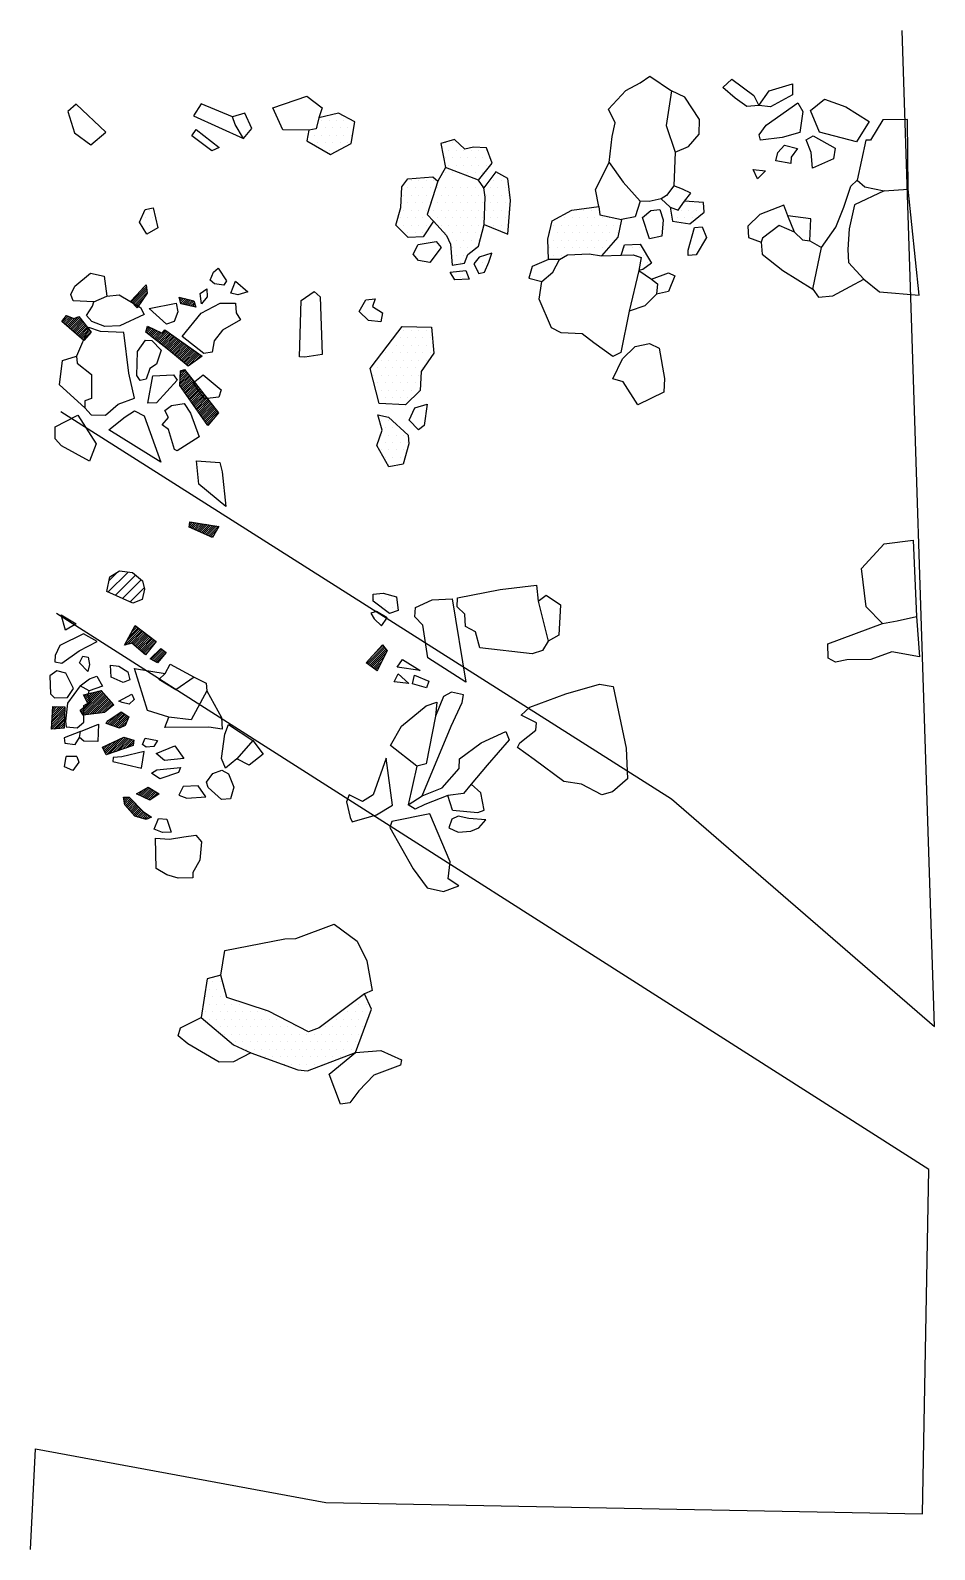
# Model space of a CAD drawing. Header units: metres. Extents: x 1.95 to 3.45, y -21.37 to -18.84.
import ezdxf

# ---------------------------------------------------------------- set-up
doc = ezdxf.new("R2010")
doc.units = ezdxf.units.M
doc.header["$LTSCALE"] = 25
doc.header["$MEASUREMENT"] = 0
doc.linetypes.add('STRICHPUNKTX2', pattern=[2, 1, -0.5, 0, -0.5])
doc.layers.get('0').update_dxf_attribs({"linetype": 'CONTINUOUS'})
for name, color, linetype in [('FEUER', 1, 'CONTINUOUS'), ('GRABUNGSGRENZE', 3, 'STRICHPUNKTX2'), ('KNOCHEN', 2, 'CONTINUOUS'), ('KNOCHENSCHRAFF', 2, 'CONTINUOUS'), ('STEINE', 4, 'CONTINUOUS'), ('STEINESCHRAFF', 4, 'CONTINUOUS')]:
    doc.layers.add(name, color=color, linetype=linetype)

# ---------------------------------------------------------------- blocks, each defined once
blk = doc.blocks.new('*X1')
at = {"color": 0}
for p, q in [((211.4, -1929.02), (213.9, -1926.52)), ((213.19, -1926.87), (213.85, -1926.21)), ((211.57, -1929.2), (213.94, -1926.83)), ((211.74, -1929.38), (213.98, -1927.14)), ((211.91, -1929.56), (214.02, -1927.45)), ((212.08, -1929.74), (213.61, -1928.22)), ((219.42, -1928.41), (219.56, -1928.28)), ((219.49, -1928.7), (219.84, -1928.35)), ((219.55, -1928.99), (220.12, -1928.42)), ((219.62, -1929.28), (220.41, -1928.49)), ((219.85, -1929.4), (220.69, -1928.56)), ((220.14, -1929.47), (220.97, -1928.64)), ((220.43, -1929.53), (221.25, -1928.71)), ((220.71, -1929.6), (221.53, -1928.78)), ((221, -1929.66), (221.81, -1928.85)), ((221.29, -1929.73), (221.91, -1929.11)), ((199.9, -1932.38), (200.87, -1931.41)), ((200.09, -1932.54), (201.12, -1931.51)), ((200.28, -1932.71), (201.37, -1931.62)), ((200.42, -1931.51), (200.62, -1931.3)), ((200.47, -1932.87), (201.62, -1931.72)), ((200.66, -1933.03), (201.94, -1931.75)), ((200.85, -1933.2), (202.5, -1931.54)), ((201.04, -1933.36), (202.74, -1931.66)), ((212.26, -1929.92), (212.8, -1929.38)), ((221.58, -1929.79), (222, -1929.38)), ((221.87, -1929.86), (222.08, -1929.64)), ((222.16, -1929.92), (222.17, -1929.91)), ((201.23, -1933.53), (202.9, -1931.85)), ((201.42, -1933.69), (203.06, -1932.05)), ((201.61, -1933.86), (203.21, -1932.25)), ((201.79, -1934.02), (203.37, -1932.44)), ((201.98, -1934.19), (203.53, -1932.64)), ((202.17, -1934.35), (203.68, -1932.84)), ((202.36, -1934.52), (203.84, -1933.04)), ((202.55, -1934.68), (204, -1933.23)), ((202.74, -1934.84), (204.15, -1933.43)), ((202.93, -1935.01), (204.31, -1933.63)), ((203.12, -1935.17), (204.47, -1933.82)), ((203.31, -1935.34), (204.62, -1934.02)), ((213.81, -1934.02), (214.53, -1933.31)), ((213.94, -1933.54), (214.29, -1933.2)), ((213.99, -1934.2), (214.77, -1933.42)), ((214.19, -1934.36), (215.01, -1933.54)), ((214.39, -1934.51), (215.25, -1933.65)), ((214.58, -1934.67), (215.49, -1933.77)), ((214.78, -1934.82), (215.73, -1933.88)), ((214.98, -1934.98), (215.96, -1933.99)), ((215.18, -1935.13), (216.2, -1934.11)), ((215.38, -1935.29), (216.44, -1934.22)), ((215.57, -1935.44), (217.16, -1933.86)), ((215.77, -1935.6), (217.37, -1934)), ((215.97, -1935.75), (217.58, -1934.15)), ((216.17, -1935.91), (217.79, -1934.29)), ((216.37, -1936.07), (218, -1934.44)), ((216.57, -1936.22), (218.2, -1934.58)), ((216.76, -1936.38), (218.41, -1934.73)), ((216.96, -1936.53), (218.62, -1934.87)), ((217.16, -1936.69), (218.83, -1935.02)), ((217.36, -1936.84), (219.04, -1935.16)), ((217.56, -1937), (219.24, -1935.31)), ((217.75, -1937.16), (219.45, -1935.46)), ((217.95, -1937.32), (219.66, -1935.6)), ((218.14, -1937.48), (219.87, -1935.75)), ((218.33, -1937.63), (220.08, -1935.89)), ((218.53, -1937.79), (220.28, -1936.04)), ((218.72, -1937.95), (220.49, -1936.18)), ((218.92, -1938.11), (220.7, -1936.33)), ((219.11, -1938.27), (220.91, -1936.47)), ((219.3, -1938.43), (221.12, -1936.62)), ((219.5, -1938.59), (221.33, -1936.76)), ((219.69, -1938.75), (221.53, -1936.91)), ((219.89, -1938.91), (221.74, -1937.06)), ((220.08, -1939.07), (221.95, -1937.2)), ((220.28, -1939.23), (222.16, -1937.35)), ((220.47, -1939.39), (222.37, -1937.49)), ((220.66, -1939.55), (222.57, -1937.64)), ((220.86, -1939.71), (222.78, -1937.78)), ((221.9, -1939.02), (222.99, -1937.93)), ((223.18, -1938.09), (223.2, -1938.07)), ((219.51, -1942.82), (221.03, -1941.3)), ((219.52, -1942.46), (220.87, -1941.11)), ((219.53, -1942.09), (220.72, -1940.91)), ((219.54, -1941.73), (220.56, -1940.71)), ((219.55, -1941.37), (220.4, -1940.51)), ((219.56, -1941), (220.25, -1940.32)), ((219.57, -1940.64), (219.71, -1940.5)), ((219.58, -1943.1), (221.18, -1941.5)), ((219.73, -1943.31), (221.34, -1941.7)), ((219.87, -1943.52), (221.49, -1941.9)), ((220.02, -1943.73), (221.65, -1942.1)), ((220.16, -1943.94), (221.81, -1942.29)), ((220.31, -1944.14), (221.96, -1942.49)), ((220.45, -1944.35), (222.12, -1942.69)), ((220.6, -1944.56), (222.27, -1942.89)), ((220.74, -1944.77), (222.43, -1943.09)), ((220.89, -1944.98), (222.58, -1943.28)), ((221.03, -1945.19), (222.74, -1943.48)), ((221.18, -1945.4), (222.9, -1943.68)), ((221.32, -1945.61), (223.05, -1943.88)), ((221.47, -1945.81), (223.21, -1944.07)), ((221.61, -1946.02), (223.36, -1944.27)), ((221.76, -1946.23), (223.52, -1944.47)), ((221.9, -1946.44), (223.67, -1944.67)), ((222.05, -1946.65), (223.83, -1944.87)), ((222.19, -1946.86), (223.99, -1945.06)), ((222.34, -1947.07), (224.14, -1945.26)), ((222.48, -1947.27), (224.3, -1945.46)), ((222.63, -1947.48), (224.45, -1945.66)), ((222.77, -1947.69), (224.61, -1945.86)), ((222.92, -1947.9), (224.76, -1946.05)), ((223.06, -1948.11), (224.92, -1946.25)), ((223.21, -1948.32), (225.08, -1946.45)), ((223.35, -1948.53), (225.23, -1946.65)), ((223.5, -1948.74), (225.39, -1946.84)), ((223.64, -1948.94), (225.54, -1947.04)), ((223.79, -1949.15), (225.7, -1947.24)), ((223.93, -1949.36), (225.85, -1947.44)), ((224.08, -1949.57), (225.21, -1948.44)), ((221.1, -1966.34), (221.61, -1965.82)), ((221.14, -1966.65), (221.92, -1965.87)), ((221.15, -1965.93), (221.31, -1965.78)), ((221.38, -1966.76), (222.23, -1965.92)), ((221.62, -1966.87), (222.53, -1965.96)), ((221.87, -1966.98), (222.84, -1966.01)), ((222.11, -1967.09), (223.15, -1966.06)), ((222.35, -1967.2), (223.45, -1966.1)), ((222.59, -1967.31), (223.76, -1966.15)), ((222.84, -1967.43), (224.07, -1966.2)), ((223.08, -1967.54), (224.37, -1966.24)), ((223.32, -1967.65), (224.68, -1966.29)), ((223.57, -1967.76), (224.99, -1966.34)), ((223.81, -1967.87), (225.29, -1966.39)), ((224.05, -1967.98), (225.6, -1966.43)), ((224.3, -1968.09), (225.91, -1966.48)), ((224.54, -1968.2), (225.67, -1967.07)), ((224.78, -1968.31), (225.19, -1967.9)), ((210.33, -1986.3), (212.92, -1983.7)), ((210.61, -1985.66), (212.72, -1983.55)), ((210.8, -1986.18), (213.12, -1983.86)), ((211.01, -1984.91), (212.52, -1983.4)), ((211.27, -1986.07), (213.33, -1984.01)), ((211.41, -1984.16), (212.32, -1983.24)), ((211.59, -1986.1), (213.53, -1984.16)), ((211.78, -1986.26), (213.73, -1984.32)), ((211.81, -1983.4), (212.12, -1983.09)), ((211.97, -1986.42), (213.93, -1984.47)), ((212.16, -1986.59), (214.13, -1984.62)), ((212.35, -1986.75), (214.33, -1984.77)), ((212.54, -1986.91), (214.53, -1984.93)), ((212.74, -1987.07), (214.73, -1985.08)), ((212.93, -1987.24), (214.93, -1985.23)), ((213.12, -1987.4), (215.13, -1985.39)), ((213.31, -1987.56), (215.33, -1985.54)), ((213.5, -1987.73), (215.42, -1985.81)), ((213.69, -1987.89), (214.27, -1987.31)), ((214.66, -1988.69), (216.42, -1986.93)), ((214.89, -1988.81), (216.61, -1987.09)), ((215.13, -1988.93), (216.8, -1987.25)), ((215.36, -1989.04), (216.99, -1987.41)), ((215.6, -1989.16), (217.16, -1987.6)), ((250.72, -1989.39), (253.53, -1986.59)), ((250.93, -1989.54), (253.69, -1986.78)), ((251.13, -1989.69), (253.85, -1986.97)), ((251.34, -1989.84), (254.01, -1987.16)), ((251.37, -1988.39), (253.37, -1986.39)), ((251.54, -1989.99), (253.9, -1987.62)), ((251.75, -1990.14), (253.54, -1988.34)), ((251.95, -1990.29), (253.18, -1989.06)), ((252.15, -1990.44), (252.81, -1989.78)), ((252.36, -1990.58), (252.45, -1990.49)), ((203.03, -1997.49), (206.49, -1994.02)), ((203.16, -1997.71), (206.66, -1994.21)), ((203.3, -1997.92), (206.82, -1994.4)), ((203.41, -1994.63), (203.42, -1994.62)), ((203.53, -1994.86), (203.9, -1994.5)), ((203.63, -1997.95), (206.99, -1994.59)), ((203.65, -1995.1), (204.37, -1994.38)), ((203.77, -1995.33), (204.84, -1994.26)), ((203.9, -1995.56), (205.32, -1994.14)), ((204.02, -1995.79), (205.79, -1994.02)), ((204.03, -1997.9), (207.16, -1994.78)), ((204.14, -1996.02), (206.26, -1993.9)), ((204.44, -1997.85), (207.32, -1994.96)), ((204.84, -1997.8), (207.49, -1995.15)), ((198.13, -1999.56), (200.26, -1997.43)), ((198.15, -1999.19), (200.27, -1997.06)), ((198.17, -1998.81), (200.28, -1996.7)), ((198.19, -1998.43), (200.04, -1996.59)), ((198.22, -1998.06), (199.69, -1996.59)), ((198.24, -1997.68), (199.33, -1996.59)), ((198.26, -1997.31), (198.98, -1996.58)), ((198.28, -1996.93), (198.63, -1996.58)), ((202.89, -1997.27), (203.46, -1996.7)), ((205.24, -1997.75), (207.65, -1995.34)), ((205.65, -1997.7), (207.82, -1995.53)), ((206.05, -1997.65), (207.98, -1995.71)), ((206.45, -1997.6), (208.15, -1995.9)), ((206.86, -1997.55), (208.32, -1996.09)), ((207.69, -1999.55), (209.75, -1997.49)), ((207.95, -1999.64), (209.96, -1997.63)), ((208.46, -1996.3), (208.48, -1996.28)), ((198.08, -2000.31), (200.23, -1998.16)), ((198.1, -1999.94), (200.25, -1997.79)), ((198.44, -2000.31), (200.22, -1998.53)), ((198.82, -2000.28), (200.21, -1998.89)), ((199.21, -2000.24), (200.2, -1999.26)), ((199.6, -2000.21), (200.19, -1999.62)), ((199.99, -2000.17), (200.17, -1999.99)), ((207.27, -1999.25), (207.77, -1998.76)), ((207.42, -1999.46), (208.85, -1998.03)), ((208.21, -1999.73), (210.18, -1997.76)), ((208.47, -1999.82), (210.39, -1997.9)), ((208.74, -1999.91), (210.61, -1998.04)), ((209, -2000), (210.82, -1998.18)), ((209.26, -2000.09), (210.88, -1998.47)), ((209.68, -2000.03), (210.61, -1999.1)), ((206.84, -2003.93), (208.17, -2002.59)), ((206.95, -2004.17), (208.84, -2002.29)), ((207.07, -2004.41), (209.5, -2001.98)), ((207.23, -2004.6), (210.14, -2001.69)), ((207.77, -2004.41), (210.42, -2001.76)), ((208.31, -2004.23), (210.7, -2001.84)), ((208.85, -2004.04), (210.97, -2001.92)), ((209.38, -2003.86), (211.25, -2001.99)), ((209.92, -2003.68), (211.53, -2002.07)), ((210.46, -2003.49), (211.8, -2002.15)), ((211, -2003.31), (211.77, -2002.54)), ((206.61, -2003.45), (206.85, -2003.21)), ((206.73, -2003.69), (207.51, -2002.9)), ((211.53, -2003.12), (211.72, -2002.94)), ((212.82, -2011.38), (214.19, -2010.02)), ((213.06, -2011.5), (214.43, -2010.13)), ((213.3, -2011.62), (214.64, -2010.27)), ((213.53, -2011.73), (214.86, -2010.4)), ((210.13, -2011.96), (210.42, -2011.66)), ((210.17, -2012.26), (210.77, -2011.66)), ((210.22, -2012.57), (211.09, -2011.7)), ((210.26, -2012.88), (211.26, -2011.88)), ((210.39, -2013.11), (211.43, -2012.06)), ((210.55, -2013.3), (211.61, -2012.24)), ((210.72, -2013.48), (211.78, -2012.42)), ((210.89, -2013.67), (211.96, -2012.6)), ((211.05, -2013.86), (212.13, -2012.78)), ((211.22, -2014.05), (212.3, -2012.96)), ((212.35, -2011.15), (212.54, -2010.96)), ((212.59, -2011.27), (213.36, -2010.49)), ((213.77, -2011.85), (215.08, -2010.54)), ((214, -2011.97), (215.3, -2010.67)), ((214.24, -2012.08), (215.52, -2010.81)), ((214.55, -2012.13), (215.74, -2010.94)), ((215.62, -2011.41), (215.95, -2011.08)), ((211.38, -2014.24), (212.48, -2013.14)), ((211.55, -2014.42), (212.65, -2013.32)), ((211.71, -2014.61), (212.83, -2013.5)), ((211.88, -2014.8), (213, -2013.68)), ((212.11, -2014.92), (213.17, -2013.86)), ((212.39, -2015), (213.35, -2014.04)), ((212.67, -2015.07), (213.55, -2014.19)), ((212.95, -2015.14), (213.76, -2014.34)), ((213.23, -2015.22), (213.96, -2014.48)), ((213.51, -2015.29), (214.17, -2014.63)), ((213.78, -2015.37), (214.38, -2014.78)), ((214.27, -2015.24), (214.58, -2014.93))]:
    blk.add_line(p, q, dxfattribs=at)
blk = doc.blocks.new('*X2')
at = {"color": 0}
for p, q in [((243.125, -1898.75), (243.125, -1898.75)), ((244.375, -1898.75), (244.375, -1898.75)), ((245.625, -1898.75), (245.625, -1898.75)), ((246.875, -1898.75), (246.875, -1898.75)), ((248.125, -1898.75), (248.125, -1898.75)), ((241.875, -1901.25), (241.875, -1901.25)), ((242.5, -1900), (242.5, -1900)), ((243.125, -1901.25), (243.125, -1901.25)), ((243.75, -1900), (243.75, -1900)), ((244.375, -1901.25), (244.375, -1901.25)), ((245, -1900), (245, -1900)), ((245.625, -1901.25), (245.625, -1901.25)), ((246.25, -1900), (246.25, -1900)), ((246.875, -1901.25), (246.875, -1901.25)), ((247.5, -1900), (247.5, -1900)), ((248.125, -1901.25), (248.125, -1901.25)), ((241.25, -1902.5), (241.25, -1902.5)), ((242.5, -1902.5), (242.5, -1902.5)), ((243.75, -1902.5), (243.75, -1902.5)), ((244.375, -1903.75), (244.375, -1903.75)), ((245, -1902.5), (245, -1902.5)), ((245.625, -1903.75), (245.625, -1903.75)), ((246.25, -1902.5), (246.25, -1902.5)), ((247.5, -1902.5), (247.5, -1902.5)), ((263.75, -1902.5), (263.75, -1902.5)), ((264.375, -1903.75), (264.375, -1903.75)), ((265, -1902.5), (265, -1902.5)), ((265.625, -1903.75), (265.625, -1903.75)), ((266.875, -1903.75), (266.875, -1903.75)), ((268.125, -1903.75), (268.125, -1903.75)), ((269.375, -1903.75), (269.375, -1903.75)), ((270.625, -1903.75), (270.625, -1903.75)), ((263.75, -1905), (263.75, -1905)), ((264.375, -1906.25), (264.375, -1906.25)), ((265, -1905), (265, -1905)), ((265.625, -1906.25), (265.625, -1906.25)), ((266.25, -1905), (266.25, -1905)), ((266.875, -1906.25), (266.875, -1906.25)), ((267.5, -1905), (267.5, -1905)), ((268.125, -1906.25), (268.125, -1906.25)), ((268.75, -1905), (268.75, -1905)), ((269.375, -1906.25), (269.375, -1906.25)), ((270, -1905), (270, -1905)), ((270.625, -1906.25), (270.625, -1906.25)), ((271.25, -1905), (271.25, -1905)), ((258.125, -1908.75), (258.125, -1908.75)), ((259.375, -1908.75), (259.375, -1908.75)), ((260.625, -1908.75), (260.625, -1908.75)), ((261.875, -1908.75), (261.875, -1908.75)), ((263.75, -1907.5), (263.75, -1907.5)), ((265, -1907.5), (265, -1907.5)), ((266.25, -1907.5), (266.25, -1907.5)), ((267.5, -1907.5), (267.5, -1907.5)), ((268.75, -1907.5), (268.75, -1907.5)), ((270, -1907.5), (270, -1907.5)), ((271.875, -1908.75), (271.875, -1908.75)), ((272.5, -1907.5), (272.5, -1907.5)), ((273.125, -1908.75), (273.125, -1908.75)), ((256.875, -1911.25), (256.875, -1911.25)), ((257.5, -1910), (257.5, -1910)), ((258.125, -1911.25), (258.125, -1911.25)), ((258.75, -1910), (258.75, -1910)), ((259.375, -1911.25), (259.375, -1911.25)), ((260, -1910), (260, -1910)), ((260.625, -1911.25), (260.625, -1911.25)), ((261.25, -1910), (261.25, -1910)), ((261.875, -1911.25), (261.875, -1911.25)), ((262.5, -1910), (262.5, -1910)), ((263.125, -1911.25), (263.125, -1911.25)), ((263.75, -1910), (263.75, -1910)), ((264.375, -1911.25), (264.375, -1911.25)), ((265, -1910), (265, -1910)), ((265.625, -1911.25), (265.625, -1911.25)), ((266.25, -1910), (266.25, -1910)), ((266.875, -1911.25), (266.875, -1911.25)), ((267.5, -1910), (267.5, -1910)), ((268.125, -1911.25), (268.125, -1911.25)), ((268.75, -1910), (268.75, -1910)), ((269.375, -1911.25), (269.375, -1911.25)), ((270, -1910), (270, -1910)), ((270.625, -1911.25), (270.625, -1911.25)), ((271.25, -1910), (271.25, -1910)), ((271.875, -1911.25), (271.875, -1911.25)), ((272.5, -1910), (272.5, -1910)), ((273.125, -1911.25), (273.125, -1911.25)), ((273.75, -1910), (273.75, -1910)), ((274.375, -1911.25), (274.375, -1911.25)), ((214.375, -1913.75), (214.375, -1913.75)), ((256.875, -1913.75), (256.875, -1913.75)), ((257.5, -1912.5), (257.5, -1912.5)), ((258.125, -1913.75), (258.125, -1913.75)), ((258.75, -1912.5), (258.75, -1912.5)), ((259.375, -1913.75), (259.375, -1913.75)), ((260, -1912.5), (260, -1912.5)), ((260.625, -1913.75), (260.625, -1913.75)), ((261.25, -1912.5), (261.25, -1912.5)), ((261.875, -1913.75), (261.875, -1913.75)), ((262.5, -1912.5), (262.5, -1912.5)), ((263.125, -1913.75), (263.125, -1913.75)), ((263.75, -1912.5), (263.75, -1912.5)), ((264.375, -1913.75), (264.375, -1913.75)), ((265, -1912.5), (265, -1912.5)), ((265.625, -1913.75), (265.625, -1913.75)), ((266.25, -1912.5), (266.25, -1912.5)), ((266.875, -1913.75), (266.875, -1913.75)), ((267.5, -1912.5), (267.5, -1912.5)), ((268.125, -1913.75), (268.125, -1913.75)), ((268.75, -1912.5), (268.75, -1912.5)), ((269.375, -1913.75), (269.375, -1913.75)), ((270, -1912.5), (270, -1912.5)), ((270.625, -1913.75), (270.625, -1913.75)), ((271.25, -1912.5), (271.25, -1912.5)), ((271.875, -1913.75), (271.875, -1913.75)), ((272.5, -1912.5), (272.5, -1912.5)), ((273.125, -1913.75), (273.125, -1913.75)), ((273.75, -1912.5), (273.75, -1912.5)), ((274.375, -1913.75), (274.375, -1913.75)), ((285.625, -1913.75), (285.625, -1913.75)), ((286.875, -1913.75), (286.875, -1913.75)), ((288.125, -1913.75), (288.125, -1913.75)), ((289.375, -1913.75), (289.375, -1913.75)), ((301.875, -1913.75), (301.875, -1913.75)), ((303.125, -1913.75), (303.125, -1913.75)), ((303.75, -1912.5), (303.75, -1912.5)), ((304.375, -1913.75), (304.375, -1913.75)), ((305, -1912.5), (305, -1912.5)), ((305.625, -1913.75), (305.625, -1913.75)), ((306.25, -1912.5), (306.25, -1912.5)), ((306.875, -1913.75), (306.875, -1913.75)), ((213.125, -1916.25), (213.125, -1916.25)), ((213.75, -1915), (213.75, -1915)), ((214.375, -1916.25), (214.375, -1916.25)), ((215, -1915), (215, -1915)), ((215.625, -1916.25), (215.625, -1916.25)), ((255.625, -1916.25), (255.625, -1916.25)), ((256.25, -1915), (256.25, -1915)), ((256.875, -1916.25), (256.875, -1916.25)), ((257.5, -1915), (257.5, -1915)), ((258.125, -1916.25), (258.125, -1916.25)), ((258.75, -1915), (258.75, -1915)), ((259.375, -1916.25), (259.375, -1916.25)), ((260, -1915), (260, -1915)), ((260.625, -1916.25), (260.625, -1916.25)), ((261.25, -1915), (261.25, -1915)), ((262.5, -1915), (262.5, -1915)), ((263.125, -1916.25), (263.125, -1916.25)), ((263.75, -1915), (263.75, -1915)), ((264.375, -1916.25), (264.375, -1916.25)), ((265, -1915), (265, -1915)), ((265.625, -1916.25), (265.625, -1916.25)), ((266.25, -1915), (266.25, -1915)), ((266.875, -1916.25), (266.875, -1916.25)), ((267.5, -1915), (267.5, -1915)), ((268.125, -1916.25), (268.125, -1916.25)), ((268.75, -1915), (268.75, -1915)), ((269.375, -1916.25), (269.375, -1916.25)), ((270, -1915), (270, -1915)), ((270.625, -1916.25), (270.625, -1916.25)), ((271.25, -1915), (271.25, -1915)), ((271.875, -1916.25), (271.875, -1916.25)), ((272.5, -1915), (272.5, -1915)), ((273.125, -1916.25), (273.125, -1916.25)), ((273.75, -1915), (273.75, -1915)), ((281.875, -1916.25), (281.875, -1916.25)), ((283.125, -1916.25), (283.125, -1916.25)), ((283.75, -1915), (283.75, -1915)), ((284.375, -1916.25), (284.375, -1916.25)), ((285, -1915), (285, -1915)), ((285.625, -1916.25), (285.625, -1916.25)), ((286.25, -1915), (286.25, -1915)), ((286.875, -1916.25), (286.875, -1916.25)), ((287.5, -1915), (287.5, -1915)), ((288.125, -1916.25), (288.125, -1916.25)), ((288.75, -1915), (288.75, -1915)), ((289.375, -1916.25), (289.375, -1916.25)), ((290, -1915), (290, -1915)), ((290.625, -1916.25), (290.625, -1916.25)), ((291.25, -1915), (291.25, -1915)), ((291.875, -1916.25), (291.875, -1916.25)), ((302.5, -1915), (302.5, -1915)), ((303.75, -1915), (303.75, -1915)), ((305, -1915), (305, -1915)), ((257.5, -1917.5), (257.5, -1917.5)), ((258.75, -1917.5), (258.75, -1917.5)), ((260, -1917.5), (260, -1917.5)), ((263.75, -1917.5), (263.75, -1917.5)), ((264.375, -1918.75), (264.375, -1918.75)), ((265, -1917.5), (265, -1917.5)), ((265.625, -1918.75), (265.625, -1918.75)), ((266.25, -1917.5), (266.25, -1917.5)), ((266.875, -1918.75), (266.875, -1918.75)), ((267.5, -1917.5), (267.5, -1917.5)), ((268.125, -1918.75), (268.125, -1918.75)), ((268.75, -1917.5), (268.75, -1917.5)), ((269.375, -1918.75), (269.375, -1918.75)), ((273.75, -1917.5), (273.75, -1917.5)), ((281.25, -1917.5), (281.25, -1917.5)), ((281.875, -1918.75), (281.875, -1918.75)), ((282.5, -1917.5), (282.5, -1917.5)), ((283.125, -1918.75), (283.125, -1918.75)), ((283.75, -1917.5), (283.75, -1917.5)), ((284.375, -1918.75), (284.375, -1918.75)), ((285, -1917.5), (285, -1917.5)), ((285.625, -1918.75), (285.625, -1918.75)), ((286.25, -1917.5), (286.25, -1917.5)), ((286.875, -1918.75), (286.875, -1918.75)), ((287.5, -1917.5), (287.5, -1917.5)), ((288.125, -1918.75), (288.125, -1918.75)), ((288.75, -1917.5), (288.75, -1917.5)), ((289.375, -1918.75), (289.375, -1918.75)), ((290, -1917.5), (290, -1917.5)), ((290.625, -1918.75), (290.625, -1918.75)), ((291.25, -1917.5), (291.25, -1917.5)), ((291.875, -1918.75), (291.875, -1918.75)), ((292.5, -1917.5), (292.5, -1917.5)), ((265, -1920), (265, -1920)), ((265.625, -1921.25), (265.625, -1921.25)), ((266.25, -1920), (266.25, -1920)), ((266.875, -1921.25), (266.875, -1921.25)), ((267.5, -1920), (267.5, -1920)), ((268.75, -1920), (268.75, -1920)), ((270.625, -1921.25), (270.625, -1921.25)), ((281.25, -1920), (281.25, -1920)), ((281.875, -1921.25), (281.875, -1921.25)), ((282.5, -1920), (282.5, -1920)), ((283.125, -1921.25), (283.125, -1921.25)), ((283.75, -1920), (283.75, -1920)), ((285, -1920), (285, -1920)), ((286.25, -1920), (286.25, -1920)), ((287.5, -1920), (287.5, -1920)), ((288.75, -1920), (288.75, -1920)), ((289.375, -1921.25), (289.375, -1921.25)), ((290, -1920), (290, -1920)), ((293.75, -1920), (293.75, -1920)), ((295, -1920), (295, -1920)), ((295.625, -1921.25), (295.625, -1921.25)), ((296.25, -1920), (296.25, -1920)), ((296.875, -1921.25), (296.875, -1921.25)), ((265, -1922.5), (265, -1922.5)), ((266.25, -1922.5), (266.25, -1922.5)), ((268.75, -1922.5), (268.75, -1922.5)), ((269.375, -1923.75), (269.375, -1923.75)), ((270, -1922.5), (270, -1922.5)), ((297.5, -1922.5), (297.5, -1922.5)), ((266.25, -1925), (266.25, -1925)), ((267.5, -1925), (267.5, -1925)), ((256.875, -1933.75), (256.875, -1933.75)), ((258.125, -1933.75), (258.125, -1933.75)), ((259.375, -1933.75), (259.375, -1933.75)), ((260.625, -1933.75), (260.625, -1933.75)), ((254.375, -1936.25), (254.375, -1936.25)), ((255.625, -1936.25), (255.625, -1936.25)), ((256.25, -1935), (256.25, -1935)), ((256.875, -1936.25), (256.875, -1936.25)), ((257.5, -1935), (257.5, -1935)), ((258.125, -1936.25), (258.125, -1936.25)), ((258.75, -1935), (258.75, -1935)), ((259.375, -1936.25), (259.375, -1936.25)), ((260, -1935), (260, -1935)), ((260.625, -1936.25), (260.625, -1936.25)), ((261.25, -1935), (261.25, -1935)), ((253.125, -1938.75), (253.125, -1938.75)), ((253.75, -1937.5), (253.75, -1937.5)), ((254.375, -1938.75), (254.375, -1938.75)), ((255, -1937.5), (255, -1937.5)), ((255.625, -1938.75), (255.625, -1938.75)), ((256.25, -1937.5), (256.25, -1937.5)), ((256.875, -1938.75), (256.875, -1938.75)), ((257.5, -1937.5), (257.5, -1937.5)), ((258.125, -1938.75), (258.125, -1938.75)), ((258.75, -1937.5), (258.75, -1937.5)), ((259.375, -1938.75), (259.375, -1938.75)), ((260, -1937.5), (260, -1937.5)), ((260.625, -1938.75), (260.625, -1938.75)), ((261.25, -1937.5), (261.25, -1937.5)), ((251.875, -1941.25), (251.875, -1941.25)), ((252.5, -1940), (252.5, -1940)), ((253.125, -1941.25), (253.125, -1941.25)), ((253.75, -1940), (253.75, -1940)), ((254.375, -1941.25), (254.375, -1941.25)), ((255, -1940), (255, -1940)), ((255.625, -1941.25), (255.625, -1941.25)), ((256.25, -1940), (256.25, -1940)), ((256.875, -1941.25), (256.875, -1941.25)), ((257.5, -1940), (257.5, -1940)), ((258.125, -1941.25), (258.125, -1941.25)), ((258.75, -1940), (258.75, -1940)), ((259.375, -1941.25), (259.375, -1941.25)), ((260, -1940), (260, -1940)), ((252.5, -1942.5), (252.5, -1942.5)), ((253.125, -1943.75), (253.125, -1943.75)), ((253.75, -1942.5), (253.75, -1942.5)), ((254.375, -1943.75), (254.375, -1943.75)), ((255, -1942.5), (255, -1942.5)), ((255.625, -1943.75), (255.625, -1943.75)), ((256.25, -1942.5), (256.25, -1942.5)), ((256.875, -1943.75), (256.875, -1943.75)), ((257.5, -1942.5), (257.5, -1942.5)), ((258.125, -1943.75), (258.125, -1943.75)), ((258.75, -1942.5), (258.75, -1942.5)), ((259.375, -1943.75), (259.375, -1943.75)), ((252.5, -1945), (252.5, -1945)), ((253.75, -1945), (253.75, -1945)), ((255, -1945), (255, -1945)), ((256.25, -1945), (256.25, -1945)), ((257.5, -1945), (257.5, -1945)), ((253.125, -1948.75), (253.125, -1948.75)), ((254.375, -1948.75), (254.375, -1948.75)), ((253.125, -1951.25), (253.125, -1951.25)), ((253.75, -1950), (253.75, -1950)), ((254.375, -1951.25), (254.375, -1951.25)), ((255, -1950), (255, -1950)), ((255.625, -1951.25), (255.625, -1951.25)), ((256.875, -1951.25), (256.875, -1951.25)), ((253.125, -1953.75), (253.125, -1953.75)), ((253.75, -1952.5), (253.75, -1952.5)), ((254.375, -1953.75), (254.375, -1953.75)), ((255, -1952.5), (255, -1952.5)), ((255.625, -1953.75), (255.625, -1953.75)), ((256.25, -1952.5), (256.25, -1952.5)), ((256.875, -1953.75), (256.875, -1953.75)), ((257.5, -1952.5), (257.5, -1952.5)), ((253.75, -1955), (253.75, -1955)), ((254.375, -1956.25), (254.375, -1956.25)), ((255, -1955), (255, -1955)), ((255.625, -1956.25), (255.625, -1956.25)), ((256.25, -1955), (256.25, -1955)), ((251.875, -1978.75), (251.875, -1978.75)), ((253.125, -1978.75), (253.125, -1978.75)), ((253.75, -1980), (253.75, -1980)), ((254.375, -1978.75), (254.375, -1978.75)), ((255, -1980), (255, -1980)), ((255.625, -1978.75), (255.625, -1978.75)), ((225, -2042.5), (225, -2042.5)), ((226.25, -2042.5), (226.25, -2042.5)), ((223.75, -2045), (223.75, -2045)), ((224.375, -2043.75), (224.375, -2043.75)), ((225, -2045), (225, -2045)), ((225.625, -2043.75), (225.625, -2043.75)), ((226.25, -2045), (226.25, -2045)), ((226.875, -2043.75), (226.875, -2043.75)), ((250, -2045), (250, -2045)), ((223.75, -2047.5), (223.75, -2047.5)), ((224.375, -2046.25), (224.375, -2046.25)), ((225, -2047.5), (225, -2047.5)), ((225.625, -2046.25), (225.625, -2046.25)), ((226.25, -2047.5), (226.25, -2047.5)), ((226.875, -2046.25), (226.875, -2046.25)), ((227.5, -2047.5), (227.5, -2047.5)), ((228.125, -2046.25), (228.125, -2046.25)), ((228.75, -2047.5), (228.75, -2047.5)), ((229.375, -2046.25), (229.375, -2046.25)), ((230, -2047.5), (230, -2047.5)), ((230.625, -2046.25), (230.625, -2046.25)), ((231.25, -2047.5), (231.25, -2047.5)), ((232.5, -2047.5), (232.5, -2047.5)), ((233.75, -2047.5), (233.75, -2047.5)), ((247.5, -2047.5), (247.5, -2047.5)), ((248.125, -2046.25), (248.125, -2046.25)), ((248.75, -2047.5), (248.75, -2047.5)), ((249.375, -2046.25), (249.375, -2046.25)), ((250, -2047.5), (250, -2047.5)), ((250.625, -2046.25), (250.625, -2046.25)), ((251.25, -2047.5), (251.25, -2047.5)), ((224.375, -2048.75), (224.375, -2048.75)), ((225, -2050), (225, -2050)), ((225.625, -2048.75), (225.625, -2048.75)), ((226.25, -2050), (226.25, -2050)), ((226.875, -2048.75), (226.875, -2048.75)), ((227.5, -2050), (227.5, -2050)), ((228.125, -2048.75), (228.125, -2048.75)), ((228.75, -2050), (228.75, -2050)), ((229.375, -2048.75), (229.375, -2048.75)), ((230, -2050), (230, -2050)), ((230.625, -2048.75), (230.625, -2048.75)), ((231.25, -2050), (231.25, -2050)), ((231.875, -2048.75), (231.875, -2048.75)), ((232.5, -2050), (232.5, -2050)), ((233.125, -2048.75), (233.125, -2048.75)), ((233.75, -2050), (233.75, -2050)), ((234.375, -2048.75), (234.375, -2048.75)), ((235, -2050), (235, -2050)), ((235.625, -2048.75), (235.625, -2048.75)), ((236.25, -2050), (236.25, -2050)), ((236.875, -2048.75), (236.875, -2048.75)), ((237.5, -2050), (237.5, -2050)), ((238.75, -2050), (238.75, -2050)), ((243.75, -2050), (243.75, -2050)), ((245, -2050), (245, -2050)), ((245.625, -2048.75), (245.625, -2048.75)), ((246.25, -2050), (246.25, -2050)), ((246.875, -2048.75), (246.875, -2048.75)), ((247.5, -2050), (247.5, -2050)), ((248.125, -2048.75), (248.125, -2048.75)), ((248.75, -2050), (248.75, -2050)), ((249.375, -2048.75), (249.375, -2048.75)), ((250, -2050), (250, -2050)), ((250.625, -2048.75), (250.625, -2048.75)), ((226.875, -2051.25), (226.875, -2051.25)), ((228.125, -2051.25), (228.125, -2051.25)), ((228.75, -2052.5), (228.75, -2052.5)), ((229.375, -2051.25), (229.375, -2051.25)), ((230, -2052.5), (230, -2052.5)), ((230.625, -2051.25), (230.625, -2051.25)), ((231.25, -2052.5), (231.25, -2052.5)), ((231.875, -2051.25), (231.875, -2051.25)), ((232.5, -2052.5), (232.5, -2052.5)), ((233.125, -2051.25), (233.125, -2051.25)), ((233.75, -2052.5), (233.75, -2052.5)), ((234.375, -2051.25), (234.375, -2051.25)), ((235, -2052.5), (235, -2052.5)), ((235.625, -2051.25), (235.625, -2051.25)), ((236.25, -2052.5), (236.25, -2052.5)), ((236.875, -2051.25), (236.875, -2051.25)), ((237.5, -2052.5), (237.5, -2052.5)), ((238.125, -2051.25), (238.125, -2051.25)), ((238.75, -2052.5), (238.75, -2052.5)), ((239.375, -2051.25), (239.375, -2051.25)), ((240, -2052.5), (240, -2052.5)), ((240.625, -2051.25), (240.625, -2051.25)), ((241.25, -2052.5), (241.25, -2052.5)), ((241.875, -2051.25), (241.875, -2051.25)), ((242.5, -2052.5), (242.5, -2052.5)), ((243.125, -2051.25), (243.125, -2051.25)), ((243.75, -2052.5), (243.75, -2052.5)), ((244.375, -2051.25), (244.375, -2051.25)), ((245, -2052.5), (245, -2052.5)), ((245.625, -2051.25), (245.625, -2051.25)), ((246.25, -2052.5), (246.25, -2052.5)), ((246.875, -2051.25), (246.875, -2051.25)), ((247.5, -2052.5), (247.5, -2052.5)), ((248.125, -2051.25), (248.125, -2051.25)), ((248.75, -2052.5), (248.75, -2052.5)), ((249.375, -2051.25), (249.375, -2051.25)), ((230.625, -2053.75), (230.625, -2053.75)), ((231.875, -2053.75), (231.875, -2053.75)), ((233.125, -2053.75), (233.125, -2053.75)), ((233.75, -2055), (233.75, -2055)), ((234.375, -2053.75), (234.375, -2053.75)), ((235, -2055), (235, -2055)), ((235.625, -2053.75), (235.625, -2053.75)), ((236.25, -2055), (236.25, -2055)), ((236.875, -2053.75), (236.875, -2053.75)), ((237.5, -2055), (237.5, -2055)), ((238.125, -2053.75), (238.125, -2053.75)), ((238.75, -2055), (238.75, -2055)), ((239.375, -2053.75), (239.375, -2053.75)), ((240, -2055), (240, -2055)), ((240.625, -2053.75), (240.625, -2053.75)), ((241.25, -2055), (241.25, -2055)), ((241.875, -2053.75), (241.875, -2053.75)), ((242.5, -2055), (242.5, -2055)), ((243.125, -2053.75), (243.125, -2053.75)), ((243.75, -2055), (243.75, -2055)), ((244.375, -2053.75), (244.375, -2053.75)), ((245, -2055), (245, -2055)), ((245.625, -2053.75), (245.625, -2053.75)), ((246.25, -2055), (246.25, -2055)), ((246.875, -2053.75), (246.875, -2053.75)), ((248.125, -2053.75), (248.125, -2053.75)), ((236.875, -2056.25), (236.875, -2056.25)), ((238.125, -2056.25), (238.125, -2056.25)), ((239.375, -2056.25), (239.375, -2056.25)), ((240.625, -2056.25), (240.625, -2056.25)), ((241.875, -2056.25), (241.875, -2056.25)), ((243.125, -2056.25), (243.125, -2056.25))]:
    blk.add_line(p, q, dxfattribs=at)
blk = doc.blocks.new('*X3')
at = {"color": 0}
for p, q in [((207.49, -1977.47), (210.85, -1974.11)), ((207.67, -1975.53), (209.02, -1974.17)), ((208.72, -1978.01), (212.1, -1974.63)), ((209.94, -1978.55), (213.06, -1975.44)), ((211.17, -1979.09), (213.52, -1976.74))]:
    blk.add_line(p, q, dxfattribs=at)

msp = doc.modelspace()

# ---------------------------------------------------------------- linework, layer by layer
at = {"layer": 'GRABUNGSGRENZE', "flags": 128}
for points in [[(1.9964, -19.4732), (3.0155, -20.1194), (3.4543, -20.4995), (3.4, -18.8373)], [(1.9455, -21.3725), (1.954, -21.2046), (2.4386, -21.2937), (3.4341, -21.3128), (3.4448, -20.7381), (1.989, -19.8101)]]:
    msp.add_lwpolyline(points, dxfattribs=at)
at = {"layer": 'KNOCHEN'}
for points in [[(2.1129, -19.289), (2.1385, -19.2617), (2.1404, -19.2759), (2.1235, -19.3003), (2.1129, -19.289)], [(2.1963, -19.2935), (2.1938, -19.2823), (2.2182, -19.2886), (2.2218, -19.2993), (2.1963, -19.2935)], [(2.0347, -19.3548), (1.9982, -19.323), (2.0059, -19.3129), (2.0181, -19.318), (2.0262, -19.315), (2.0469, -19.3411), (2.0347, -19.3548)], [(2.209, -19.3974), (2.1766, -19.3708), (2.1381, -19.3406), (2.1407, -19.3309), (2.1655, -19.3427), (2.1696, -19.3372), (2.232, -19.3808), (2.209, -19.3974)], [(2.2416, -19.4969), (2.1951, -19.4299), (2.1957, -19.4055), (2.2024, -19.403), (2.2595, -19.4756), (2.2416, -19.4969)], [(2.2106, -19.6662), (2.2117, -19.6576), (2.26, -19.6649), (2.2492, -19.6837), (2.2106, -19.6662)], [(2.1027, -19.8631), (2.1202, -19.8301), (2.1551, -19.8568), (2.1377, -19.8796), (2.1149, -19.8601), (2.1027, -19.8631)], [(2.1453, -19.8862), (2.1632, -19.8685), (2.1718, -19.8757), (2.1575, -19.8924), (2.1453, -19.8862)], [(2.5239, -19.9061), (2.5057, -19.8928), (2.5328, -19.8629), (2.5409, -19.8726), (2.5239, -19.9061)], [(2.0333, -19.9798), (2.0283, -19.9716), (2.0421, -19.9615), (2.034, -19.9462), (2.0636, -19.9387), (2.0848, -19.9628), (2.069, -19.9754), (2.0333, -19.9798)], [(2.0017, -20.0015), (1.9808, -20.0035), (1.983, -19.9658), (2.0029, -19.9659), (2.0017, -20.0015)], [(2.0745, -19.9897), (2.097, -19.9746), (2.1097, -19.9828), (2.1035, -19.997), (2.0943, -20.0015), (2.072, -19.9938), (2.0745, -19.9897)], [(2.0717, -20.0462), (2.0656, -20.0334), (2.1014, -20.0168), (2.1181, -20.0215), (2.1171, -20.0307), (2.0717, -20.0462)], [(2.1227, -20.1111), (2.1421, -20.1), (2.1604, -20.1113), (2.1446, -20.1219), (2.1227, -20.1111)], [(2.1388, -20.154), (2.1195, -20.1488), (2.1028, -20.1298), (2.1008, -20.1166), (2.1105, -20.1166), (2.1338, -20.1407), (2.1475, -20.1504), (2.1388, -20.154)]]:
    msp.add_lwpolyline(points, dxfattribs=at)
at = {"layer": 'STEINE'}
for points in [[(2.9112, -19.0576), (2.916, -19.0144), (2.9212, -18.9915), (2.9102, -18.9685), (2.9388, -18.9376), (2.9628, -18.925), (2.9792, -18.9134), (3.0152, -18.938), (3.0062, -18.996), (3.0213, -19.0404), (3.0189, -19.0969), (3.0071, -19.1126), (2.9979, -19.1186), (2.9781, -19.1231), (2.9628, -19.122)], [(3.0213, -19.0404), (3.0437, -19.0313), (3.0616, -19.0106), (3.0618, -18.9861), (3.0375, -18.9488), (3.0152, -18.938)], [(3.1007, -18.9324), (3.1161, -18.9187), (3.1526, -18.9459), (3.1611, -18.9627), (3.1408, -18.9642), (3.1215, -18.9503), (3.1007, -18.9324)], [(3.1611, -18.9627), (3.1781, -18.9384), (3.2173, -18.9264), (3.2172, -18.9447), (3.1805, -18.9649), (3.1611, -18.9627)], [(2.0716, -19.0073), (2.022, -18.9602), (2.0082, -18.9724), (2.0192, -19.008), (2.0461, -19.028), (2.0716, -19.0073)], [(2.2307, -18.9598), (2.2174, -18.9796), (2.3011, -19.0177), (2.287, -18.9942), (2.2825, -18.9815), (2.2307, -18.9598)], [(2.4101, -19.004), (2.3669, -19.0033), (2.3503, -18.9665), (2.4069, -18.947), (2.4322, -18.9665), (2.427, -18.9832), (2.4224, -19.0015), (2.4101, -19.004)], [(3.1614, -19.0116), (3.1732, -18.9954), (3.2263, -18.958), (3.2344, -18.9728), (3.2296, -19.0079), (3.2001, -19.0159), (3.1639, -19.0203), (3.1614, -19.0116)], [(3.2622, -19.0071), (3.2471, -18.9708), (3.2706, -18.9521), (3.3062, -18.965), (3.3453, -18.9892), (3.3237, -19.0232), (3.2622, -19.0071)], [(2.3011, -19.0177), (2.315, -19.001), (2.3034, -18.9755), (2.2825, -18.9815)], [(2.4101, -19.004), (2.407, -19.0218), (2.4461, -19.0444), (2.4808, -19.0258), (2.4871, -18.9897), (2.4597, -18.9753), (2.427, -18.9832)], [(3.4103, -19.1025), (3.4089, -18.986), (3.3677, -18.9867), (3.3471, -19.0202), (3.3395, -19.0202), (3.3249, -19.0873)], [(2.2146, -19.0132), (2.2223, -19.0025), (2.2603, -19.0327), (2.2481, -19.0383), (2.2146, -19.0132)], [(3.2397, -19.0197), (3.2515, -19.0131), (3.2885, -19.0337), (3.2854, -19.0515), (3.2507, -19.0671), (3.2483, -19.0411), (3.2397, -19.0197)], [(2.6932, -19.0875), (2.7158, -19.0586), (2.7067, -19.0331), (2.6849, -19.032), (2.6706, -19.0355), (2.6529, -19.0191), (2.6304, -19.0261), (2.6384, -19.0663)], [(3.1892, -19.055), (3.1928, -19.0408), (3.2036, -19.0286), (3.2254, -19.0343), (3.2151, -19.0491), (3.2146, -19.0592), (3.1892, -19.055)], [(2.894, -19.1313), (2.8886, -19.1028), (2.9112, -19.0576)], [(2.9112, -19.0576), (2.9345, -19.0908), (2.9628, -19.122), (2.9545, -19.1484), (2.9316, -19.1529)], [(2.618, -19.1558), (2.6011, -19.1817), (2.5756, -19.1831), (2.5554, -19.1621), (2.5637, -19.1326), (2.5654, -19.0985), (2.5751, -19.0848), (2.6169, -19.0815), (2.6255, -19.0887)], [(2.6255, -19.0887), (2.6074, -19.1445), (2.618, -19.1558), (2.6398, -19.1793), (2.6463, -19.1941), (2.6492, -19.2288), (2.6701, -19.2258), (2.6752, -19.2111), (2.6931, -19.1974), (2.7025, -19.1613), (2.7043, -19.1155), (2.7023, -19.0998), (2.6932, -19.0875), (2.6384, -19.0663), (2.6255, -19.0887)], [(2.7025, -19.1613), (2.7421, -19.1773), (2.7465, -19.1209), (2.7421, -19.0847), (2.7223, -19.0734), (2.7023, -19.0998)], [(3.159, -19.0849), (3.1514, -19.0696), (3.1723, -19.0717), (3.159, -19.0849)], [(3.2511, -19.2691), (3.2658, -19.1995), (3.2894, -19.1655), (3.3028, -19.1325), (3.3147, -19.0974), (3.3249, -19.0873), (3.3376, -19.0986), (3.3701, -19.1049), (3.4103, -19.1025)], [(2.9979, -19.1186), (3.0131, -19.1325), (3.0263, -19.1371), (3.0371, -19.1224), (3.0474, -19.1087), (3.0337, -19.1025), (3.0189, -19.0969)], [(3.3701, -19.1049), (3.3206, -19.1285), (3.3117, -19.1682), (3.3095, -19.2028), (3.3104, -19.2247), (3.3362, -19.2523), (3.3621, -19.2733), (3.4287, -19.2792), (3.4103, -19.1025)], [(2.1399, -19.1772), (2.1273, -19.1573), (2.1371, -19.1364), (2.1504, -19.1335), (2.1583, -19.1666), (2.1399, -19.1772)], [(2.8101, -19.2194), (2.8087, -19.1858), (2.816, -19.1553), (2.8492, -19.1372), (2.894, -19.1313), (2.8955, -19.1451), (2.9316, -19.1529), (2.9258, -19.1824), (2.8987, -19.2133)], [(2.9667, -19.1495), (2.981, -19.1379), (2.9958, -19.1359), (3.0013, -19.1533), (2.9991, -19.1807), (2.9788, -19.1852), (2.9667, -19.1495)], [(3.0131, -19.1325), (3.0171, -19.1554), (3.0456, -19.1601), (3.0696, -19.1409), (3.0687, -19.1246), (3.0371, -19.1224)], [(3.2206, -19.1738), (3.2095, -19.1467), (3.2025, -19.1289), (3.1627, -19.1445), (3.1428, -19.1642), (3.1437, -19.183), (3.165, -19.1908)], [(3.0433, -19.2039), (3.0537, -19.1663), (3.0664, -19.1653), (3.0739, -19.1827), (3.0565, -19.2116), (3.0432, -19.2131), (3.0433, -19.2039)], [(3.2206, -19.1738), (3.1947, -19.163), (3.1671, -19.1842), (3.165, -19.1908), (3.1664, -19.2107), (3.2009, -19.2378), (3.2511, -19.2691), (3.2607, -19.2824), (3.2847, -19.28), (3.3133, -19.2644), (3.3362, -19.2523)], [(3.246, -19.1882), (3.2477, -19.1515), (3.2095, -19.1467)], [(2.5924, -19.1944), (2.6224, -19.1894), (2.631, -19.1996), (2.6121, -19.2245), (2.5932, -19.2213), (2.5841, -19.2106), (2.5924, -19.1944)], [(3.2206, -19.1738), (3.2338, -19.1866), (3.246, -19.1882), (3.2658, -19.1995)], [(2.7155, -19.2093), (2.6941, -19.2158), (2.6853, -19.2269), (2.6939, -19.2427), (2.7031, -19.2408), (2.7103, -19.224), (2.7155, -19.2093)], [(2.9176, -19.3814), (2.8857, -19.3588), (2.8659, -19.3439), (2.8313, -19.3422), (2.8151, -19.3335), (2.7945, -19.286), (2.7987, -19.2565), (2.8171, -19.2409), (2.8284, -19.2195), (2.8417, -19.212), (2.8778, -19.2101), (2.8987, -19.2133), (2.9313, -19.2125), (2.9511, -19.212), (2.9648, -19.2162), (2.9607, -19.2381), (2.9445, -19.3057), (2.9309, -19.3748), (2.9176, -19.3814)], [(2.9313, -19.2125), (2.937, -19.1952), (2.9629, -19.1943), (2.9821, -19.226), (2.9673, -19.2361), (2.9607, -19.2381)], [(2.0513, -19.2902), (2.0167, -19.2885), (2.0127, -19.2778), (2.0194, -19.2641), (2.0459, -19.2423), (2.0688, -19.2475), (2.0732, -19.2807)], [(2.2683, -19.2624), (2.2525, -19.2602), (2.2454, -19.2541), (2.2511, -19.2409), (2.2588, -19.2338), (2.2729, -19.2553), (2.2683, -19.2624)], [(2.6461, -19.241), (2.672, -19.238), (2.6776, -19.2523), (2.6536, -19.2537), (2.6461, -19.241)], [(2.8284, -19.2195), (2.8101, -19.2194), (2.7825, -19.2315), (2.7773, -19.2508), (2.7987, -19.2565)], [(2.9607, -19.2381), (2.982, -19.2524), (2.9921, -19.2601), (2.99, -19.2774), (2.971, -19.2967), (2.9445, -19.3057)], [(2.982, -19.2524), (3.01, -19.2419), (3.0207, -19.247), (3.0103, -19.2729), (2.99, -19.2774)], [(2.2799, -19.2757), (2.2876, -19.2558), (2.3084, -19.2733), (2.2916, -19.2783), (2.2799, -19.2757)], [(2.0699, -19.3315), (2.0481, -19.3228), (2.0389, -19.313), (2.0492, -19.2973), (2.0513, -19.2902), (2.0732, -19.2807), (2.0936, -19.2787), (2.1291, -19.2998), (2.1352, -19.3115), (2.0948, -19.3301), (2.0699, -19.3315)], [(2.1439, -19.3014), (2.1887, -19.2925), (2.1917, -19.3067), (2.1855, -19.323), (2.1727, -19.3275), (2.1439, -19.3014)], [(2.262, -19.2924), (2.2875, -19.2925), (2.2889, -19.3088), (2.296, -19.3205), (2.2658, -19.3377), (2.252, -19.3554), (2.2488, -19.3742), (2.2351, -19.3762), (2.1986, -19.348), (2.2304, -19.309), (2.262, -19.2924)], [(2.2309, -19.2937), (2.229, -19.2764), (2.2397, -19.2683), (2.2407, -19.2821), (2.2309, -19.2937)], [(2.3944, -19.3821), (2.3974, -19.288), (2.4189, -19.2728), (2.429, -19.282), (2.4321, -19.3783), (2.4035, -19.3827), (2.3944, -19.3821)], [(2.5097, -19.3212), (2.494, -19.3063), (2.5053, -19.287), (2.5206, -19.2851), (2.5165, -19.2978), (2.5332, -19.3086), (2.5301, -19.3238), (2.5097, -19.3212)], [(2.0467, -19.479), (2.0706, -19.4792), (2.0921, -19.4609), (2.1191, -19.4509), (2.1097, -19.4091), (2.1014, -19.3414), (2.0627, -19.3396), (2.0429, -19.3329), (2.0223, -19.3807), (2.0233, -19.3924), (2.0476, -19.4113), (2.0474, -19.4515), (2.0361, -19.4556), (2.0361, -19.4673), (2.0467, -19.479)], [(2.5273, -19.4597), (2.5124, -19.4016), (2.5426, -19.3621), (2.5657, -19.3316), (2.6145, -19.3324), (2.6184, -19.3757), (2.5978, -19.4066), (2.5956, -19.4382), (2.5716, -19.462), (2.5273, -19.4597)], [(2.1229, -19.4133), (2.1241, -19.3731), (2.1375, -19.3543), (2.1482, -19.3549), (2.1639, -19.3707), (2.1561, -19.3941), (2.1449, -19.4017), (2.1387, -19.4195), (2.1285, -19.4214), (2.1229, -19.4133)], [(2.9589, -19.462), (2.9347, -19.4237), (2.9174, -19.419), (2.9334, -19.3855), (2.9544, -19.3648), (2.9788, -19.3598), (2.9946, -19.3675), (3.0035, -19.418), (3.0023, -19.4409), (2.9589, -19.462)], [(2.0361, -19.4673), (1.994, -19.4289), (1.9988, -19.3882), (2.0223, -19.3807)], [(2.1415, -19.4592), (2.1499, -19.4139), (2.1845, -19.4121), (2.1906, -19.4207), (2.1557, -19.4587), (2.1415, -19.4592)], [(2.217, -19.4255), (2.2339, -19.4123), (2.2638, -19.4369), (2.2601, -19.4496), (2.2362, -19.452), (2.217, -19.4255)], [(2.1859, -19.5368), (2.1759, -19.5031), (2.1652, -19.4954), (2.176, -19.4833), (2.1699, -19.4715), (2.1812, -19.4635), (2.2021, -19.46), (2.2127, -19.4763), (2.2272, -19.5156), (2.1904, -19.5388), (2.1859, -19.5368)], [(2.5776, -19.4875), (2.5868, -19.4672), (2.6077, -19.4612), (2.6025, -19.4968), (2.5933, -19.5038), (2.5776, -19.4875)], [(2.0443, -19.5564), (1.9976, -19.5307), (1.9869, -19.5189), (1.9871, -19.4991), (2.0248, -19.4794), (2.0551, -19.5274), (2.0443, -19.5564)], [(2.0766, -19.5036), (2.1037, -19.4819), (2.119, -19.4723), (2.1353, -19.4805), (2.1634, -19.558), (2.0766, -19.5036)], [(2.5252, -19.479), (2.543, -19.4827), (2.5759, -19.5129), (2.5768, -19.5272), (2.5675, -19.5612), (2.5436, -19.5657), (2.5234, -19.5299), (2.5322, -19.5045), (2.5252, -19.479)], [(2.2263, -19.5945), (2.2229, -19.5558), (2.2616, -19.5586), (2.2656, -19.5739), (2.2714, -19.6319), (2.2263, -19.5945)], [(3.3673, -19.8271), (3.3399, -19.799), (3.3321, -19.7353), (3.37, -19.6943), (3.4184, -19.6879), (3.4243, -19.8152)], [(2.1163, -19.7929), (2.0731, -19.7739), (2.0778, -19.749), (2.0942, -19.7394), (2.1161, -19.742), (2.1323, -19.7559), (2.1358, -19.7696), (2.1321, -19.7869), (2.1163, -19.7929)], [(2.6579, -19.7841), (2.7293, -19.7703), (2.7899, -19.763), (2.7928, -19.7899), (2.8092, -19.8567), (2.8, -19.8719), (2.7826, -19.8779), (2.6957, -19.8678), (2.6882, -19.8408), (2.6714, -19.8321), (2.6705, -19.8112), (2.6578, -19.7994), (2.6579, -19.7841)], [(2.5448, -19.8105), (2.5174, -19.79), (2.5175, -19.7783), (2.5343, -19.7763), (2.5566, -19.7826), (2.5591, -19.8055), (2.5448, -19.8105)], [(2.6085, -19.8841), (2.6002, -19.8296), (2.587, -19.8158), (2.5881, -19.8006), (2.6157, -19.7875), (2.6493, -19.7861), (2.6719, -19.9247), (2.6085, -19.8841)], [(2.7928, -19.7899), (2.8061, -19.7798), (2.8299, -19.7957), (2.8271, -19.8466), (2.8092, -19.8567)], [(2.0219, -19.8276), (2.0041, -19.8382), (1.9971, -19.8127), (2.0219, -19.8276)], [(2.5314, -19.8308), (2.5407, -19.8176), (2.5229, -19.8068), (2.5137, -19.8098), (2.5193, -19.819), (2.5314, -19.8308)], [(3.4291, -19.8829), (3.3828, -19.8745), (3.3476, -19.8871), (3.3079, -19.8879), (3.289, -19.8913), (3.2769, -19.8847), (3.276, -19.8612), (3.3673, -19.8271), (3.3917, -19.8227), (3.4243, -19.8152), (3.4291, -19.8829)], [(2.0569, -19.8573), (2.0341, -19.8444), (1.9948, -19.8636), (1.9871, -19.8803), (1.9865, -19.891), (1.9982, -19.8931), (2.0268, -19.8729), (2.0569, -19.8573)], [(2.0414, -19.9071), (2.0277, -19.8927), (2.0329, -19.8816), (2.042, -19.8832), (2.044, -19.8954), (2.0414, -19.9071)], [(2.0805, -19.9164), (2.0791, -19.8966), (2.0928, -19.8982), (2.108, -19.9079), (2.1115, -19.9212), (2.1003, -19.9257), (2.0805, -19.9164)], [(2.2397, -19.9392), (2.2135, -19.9879), (2.1764, -19.9831), (2.1408, -19.9722), (2.1193, -19.9019), (2.1701, -19.9103), (2.1789, -19.8951), (2.2185, -19.9167), (2.2388, -19.9265), (2.2397, -19.9392)], [(2.5575, -19.8997), (2.5663, -19.887), (2.5957, -19.9055), (2.5575, -19.8997)], [(2.0075, -19.9507), (2.0173, -19.9354), (2.0047, -19.9099), (1.9895, -19.9058), (1.9777, -19.9144), (1.9791, -19.9444), (1.9857, -19.9511), (2.0075, -19.9507)], [(2.0285, -19.9309), (2.0439, -19.9193), (2.0566, -19.9148), (2.0657, -19.9316), (2.0437, -19.9392), (2.0285, -19.9309)], [(2.2185, -19.9167), (2.1883, -19.9379), (2.1599, -19.9204), (2.1701, -19.9103)], [(2.5523, -19.9246), (2.559, -19.9109), (2.5767, -19.9272), (2.5523, -19.9246)], [(2.5828, -19.9278), (2.5865, -19.9135), (2.6104, -19.9233), (2.6067, -19.9345), (2.5828, -19.9278)], [(2.0285, -19.9309), (2.0075, -19.9598), (2.0038, -19.9898), (2.0052, -19.9995), (2.0236, -20.0011), (2.0348, -19.9915), (2.0344, -19.964), (2.0457, -19.958), (2.0417, -19.9468), (2.0437, -19.9392)], [(2.093, -19.9567), (2.115, -19.9451), (2.1185, -19.9538), (2.1103, -19.9619), (2.0986, -19.9588), (2.093, -19.9567)], [(2.2397, -19.9392), (2.2644, -19.9841), (2.2653, -20.0035), (2.2435, -19.9998), (2.1697, -20.0004), (2.1764, -19.9831)], [(2.5992, -20.1147), (2.6476, -19.9984), (2.6662, -19.9588), (2.6683, -19.9461), (2.6479, -19.9419), (2.6347, -19.9489), (2.6217, -19.9819), (2.6061, -20.0613), (2.5903, -20.0653), (2.5757, -20.1298)], [(2.762, -20.026), (2.7891, -20.0052), (2.7897, -19.993), (2.7643, -19.9802), (2.7791, -19.9665), (2.8388, -19.9444), (2.8949, -19.9284), (2.9177, -19.9321), (2.9396, -20.0351), (2.9419, -20.086), (2.9168, -20.1082), (2.899, -20.1127), (2.865, -20.0952), (2.8355, -20.0905), (2.7863, -20.0541), (2.7584, -20.0341), (2.762, -20.026)], [(2.5903, -20.0653), (2.5462, -20.0304), (2.5647, -19.9984), (2.6056, -19.9646), (2.6234, -19.9585), (2.6217, -19.9819)], [(2.0291, -20.0073), (2.0592, -19.9952), (2.0581, -20.0237), (2.0346, -20.0236), (2.0275, -20.0175), (2.0291, -20.0073)], [(2.3166, -20.0221), (2.29, -20.053), (2.2711, -20.0686), (2.2646, -20.0523), (2.2699, -20.0116), (2.2761, -19.9954), (2.3166, -20.0221)], [(2.0291, -20.0073), (2.0016, -20.0178), (2.0031, -20.0265), (2.0204, -20.0291), (2.0275, -20.0175)], [(2.1328, -20.0292), (2.137, -20.0185), (2.1578, -20.0222), (2.1517, -20.0324), (2.1389, -20.0333), (2.1328, -20.0292)], [(2.3166, -20.0221), (2.3338, -20.045), (2.3103, -20.0632), (2.29, -20.053)], [(2.6812, -20.0953), (2.6679, -20.1105), (2.6419, -20.1139), (2.6037, -20.129), (2.5873, -20.137), (2.5757, -20.1298), (2.5992, -20.1147), (2.6323, -20.1011), (2.661, -20.0692), (2.6616, -20.0529), (2.6979, -20.0261), (2.7387, -20.0075), (2.7442, -20.0213), (2.7078, -20.0633), (2.6812, -20.0953)], [(2.0228, -20.049), (2.0263, -20.0587), (2.0161, -20.0724), (2.0023, -20.0662), (2.005, -20.0489)], [(2.0228, -20.049), (2.005, -20.0489)], [(2.1311, -20.0684), (2.1353, -20.0409), (2.0981, -20.0494), (2.0834, -20.0508), (2.0828, -20.0575), (2.1311, -20.0684)], [(2.1694, -20.0554), (2.1552, -20.0441), (2.1863, -20.031), (2.2014, -20.0525), (2.1694, -20.0554)], [(2.4775, -20.113), (2.4729, -20.1247), (2.4788, -20.1507), (2.4824, -20.1578), (2.5231, -20.1463), (2.5497, -20.1302), (2.5389, -20.0517), (2.5172, -20.1132), (2.4998, -20.1243), (2.4775, -20.113)], [(2.1958, -20.0672), (2.1927, -20.0759), (2.1616, -20.0864), (2.1474, -20.0766), (2.1565, -20.0711), (2.1958, -20.0672)], [(2.2394, -20.0919), (2.2497, -20.0772), (2.265, -20.0717), (2.2761, -20.0778), (2.2847, -20.1003), (2.2795, -20.1196), (2.2642, -20.1205), (2.2419, -20.1005), (2.2394, -20.0919)], [(2.2383, -20.1163), (2.2256, -20.0979), (2.2002, -20.0988), (2.193, -20.1135), (2.2067, -20.1187), (2.2383, -20.1163)], [(2.2383, -20.1163), (2.2256, -20.0979), (2.2002, -20.0988), (2.193, -20.1135), (2.2067, -20.1187), (2.2383, -20.1163)], [(2.6499, -20.1384), (2.6922, -20.1427), (2.7024, -20.1386), (2.6969, -20.1096), (2.6812, -20.0953)], [(2.6499, -20.1384), (2.6419, -20.1139)], [(2.1592, -20.1525), (2.1734, -20.1536), (2.1804, -20.175), (2.1662, -20.176), (2.1519, -20.1703), (2.1592, -20.1525)], [(2.5454, -20.1673), (2.5843, -20.2362), (2.6075, -20.2684), (2.6349, -20.2742), (2.6605, -20.2647), (2.6427, -20.2534), (2.6459, -20.2249), (2.6122, -20.1448), (2.5485, -20.1572), (2.5454, -20.1673)], [(2.6437, -20.1678), (2.6594, -20.1751), (2.6803, -20.1736), (2.6935, -20.1681), (2.7053, -20.1544), (2.6773, -20.1523), (2.659, -20.1486), (2.6488, -20.1536), (2.6437, -20.1678)], [(2.6499, -20.1384), (2.6499, -20.1384)], [(2.1544, -20.1851), (2.1778, -20.1872), (2.2013, -20.1833), (2.2216, -20.1804), (2.2312, -20.1916), (2.228, -20.2221), (2.2167, -20.2424), (2.2167, -20.2516), (2.1922, -20.252), (2.1729, -20.2463), (2.1552, -20.236), (2.1544, -20.1851)], [(2.3882, -20.3528), (2.4524, -20.3287), (2.4905, -20.3574), (2.5071, -20.3901), (2.516, -20.4395), (2.5032, -20.445), (2.4271, -20.5016), (2.4097, -20.5087), (2.3427, -20.4737), (2.2731, -20.4509), (2.2631, -20.4137), (2.27, -20.373), (2.3698, -20.3532), (2.3882, -20.3528)], [(2.2631, -20.4137), (2.2402, -20.4202), (2.2302, -20.4843), (2.2844, -20.5299), (2.3133, -20.5433), (2.3916, -20.5717), (2.4079, -20.5738), (2.4879, -20.5432), (2.5148, -20.4705), (2.5032, -20.445)], [(2.3133, -20.5433), (2.2843, -20.5584), (2.2603, -20.5593), (2.2081, -20.5284), (2.1918, -20.5151), (2.196, -20.5019), (2.2302, -20.4843)], [(2.4879, -20.5432), (2.5302, -20.5398), (2.5647, -20.5553), (2.5632, -20.5639), (2.5183, -20.5805), (2.4937, -20.6068), (2.4783, -20.6271), (2.463, -20.6291), (2.444, -20.5791), (2.4879, -20.5432)]]:
    msp.add_lwpolyline(points, dxfattribs=at)

# ---------------------------------------------------------------- block references
at = {"layer": 'FEUER', "xscale": 0.01, "yscale": 0.01, "zscale": 0.01}
msp.add_blockref('*X3', (0, 0), dxfattribs=at)
at = {"layer": 'KNOCHENSCHRAFF', "xscale": 0.01, "yscale": 0.01, "zscale": 0.01}
msp.add_blockref('*X1', (0, 0), dxfattribs=at)
at = {"layer": 'STEINESCHRAFF', "xscale": 0.01, "yscale": 0.01, "zscale": 0.01}
msp.add_blockref('*X2', (0, 0), dxfattribs=at)

doc.saveas('drawing.dxf')
